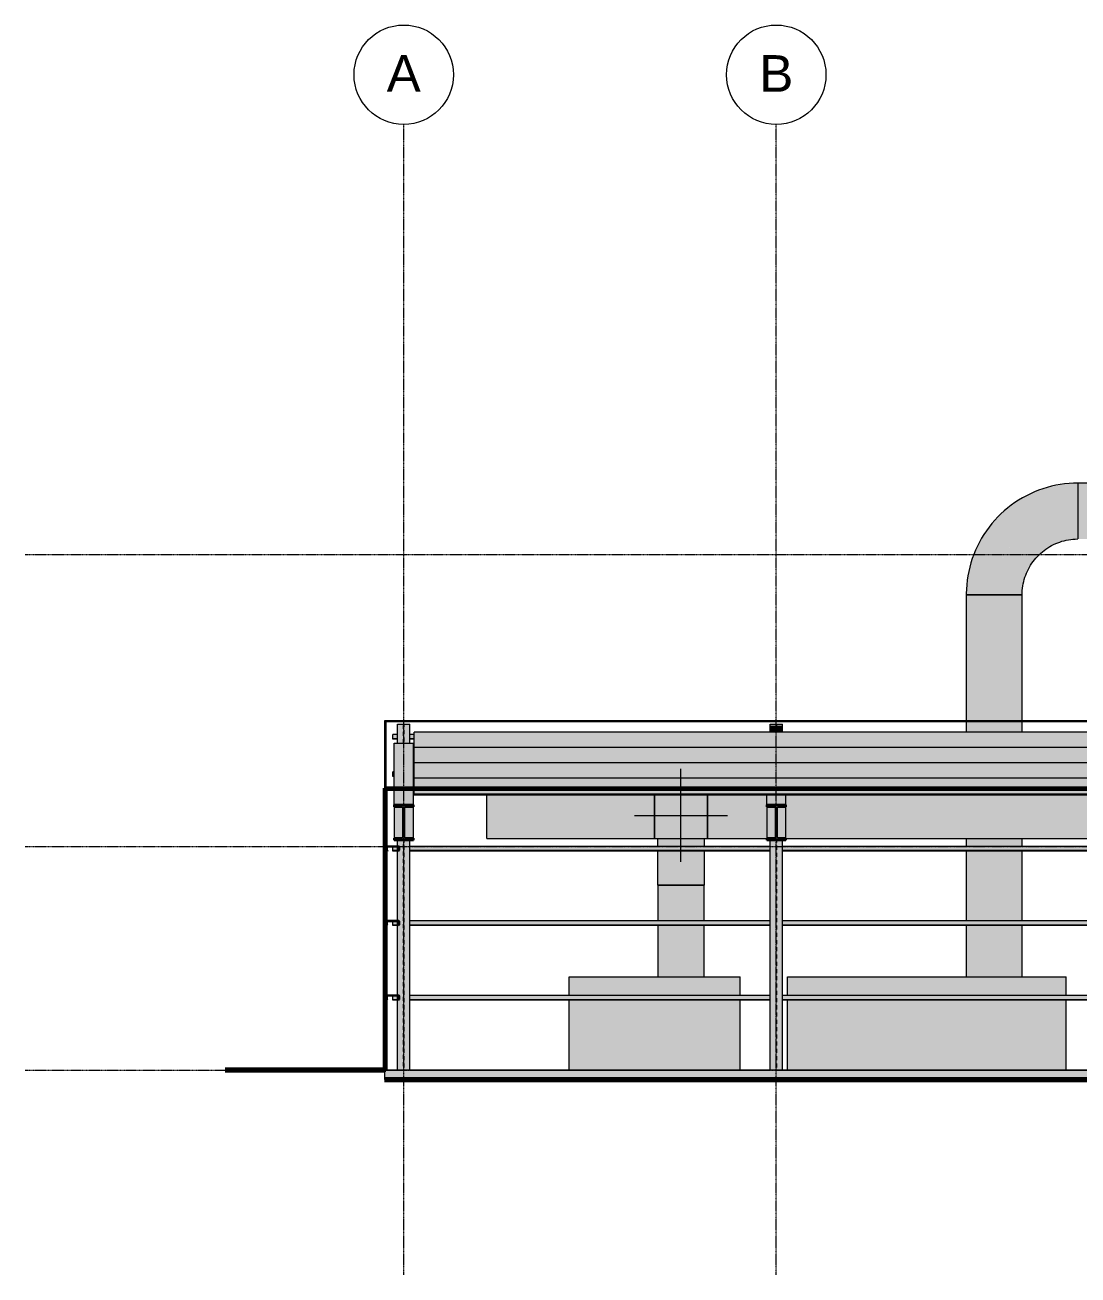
# Model space of a CAD drawing. Header units: inches. Extents: x -26493 to -15674, y -132 to 673.
# Drawn here: x -21548 to -20869, y -132 to 673 of the extents above; entities that cross this region are included whole.
import ezdxf

# ---------------------------------------------------------------- set-up
doc = ezdxf.new("R2010")
doc.units = ezdxf.units.IN
doc.header["$MEASUREMENT"] = 0
doc.linetypes.add('Grid Line 1_2_', pattern=[0.875, 0.5, -0.125, 0.125, -0.125])
doc.linetypes.add('Hidden 1_8_', pattern=[0.1875, 0.125, -0.0625])
for name, color, linetype, lineweight in [('A-FLOR-LEVL', 51, 'Continuous', 9), ('A-ROOF', 132, 'Continuous', 13), ('A-WALL', 113, 'Continuous', 13), ('C-BLDG-PADS', 91, 'Continuous', 9), ('C-TOPO', 7, 'Continuous', 9), ('M-EQPM', 50, 'Continuous', 9), ('M-HVAC-DUCT', 70, 'Continuous', 9), ('M-HVAC-DUCT-CNTR', 70, 'Continuous', 9), ('S-BEAM', 12, 'Continuous', 9), ('S-COLS', 52, 'Continuous', 9), ('S-GRID', 1, 'Continuous', 9), ('S-GRID-IDEN', 1, 'Continuous', 9)]:
    doc.layers.add(name, color=color, linetype=linetype, lineweight=lineweight)
doc.styles.add('Arial_1', font='arial.ttf', dxfattribs={"height": 23.60479})
pattern_1 = [(45, (22024.778, 102), (-12.67135, 12.67135), []), (45, (22024.778, 121.2), (-12.67135, 12.67135), [])]

# ---------------------------------------------------------------- blocks, each defined once
blk = doc.blocks.new('Round Tee - Standard-364261-Section 7')
at = {"layer": 'M-HVAC-DUCT'}
for points in [[(20845.58, 164), (20865.64, 164), (20865.64, 177.31), (20831.64, 177.31), (20831.64, 164), (20835.9, 164)], [(20848.64, 149), (20865.64, 149), (20865.64, 164), (20831.64, 164), (20831.64, 149), (20845.58, 149)]]:
    blk.add_hatch(color=256, dxfattribs=at).paths.add_polyline_path(points, flags=0)
for p, q in [((20831.64, 164), (20831.64, 177.35)), ((20865.64, 177.35), (20865.64, 164)), ((20831.64, 149), (20831.64, 164)), ((20865.64, 164), (20865.64, 149)), ((20831.64, 149), (20865.64, 149))]:
    blk.add_line(p, q, dxfattribs=at)
blk = doc.blocks.new('Round Elbow - 1_5 D-363045-Section 7')
at = {"layer": 'M-HVAC-DUCT'}
h = blk.add_hatch(color=256, dxfattribs=at)
h.paths.add_polyline_path([(20835.65, 119), (20848.64, 119), (20848.64, 141.02), (20833.64, 141.02), (20833.64, 119), (20835.44, 119)], flags=0)
h.paths.add_polyline_path([(20846.17, 144.05), (20848.64, 144.05), (20848.64, 149), (20833.64, 149), (20833.64, 144.05), (20845.58, 144.05)], flags=0)
h = blk.add_hatch(color=256, dxfattribs=at)
h.paths.add_polyline_path([(20848.64, 119), (20863.64, 119), (20863.62, 141.02), (20848.64, 141.02), (20848.64, 120.62)], flags=0)
h.paths.add_polyline_path([(20861.33, 144.05), (20863.64, 144.05), (20863.64, 149), (20848.64, 149), (20848.64, 144.05), (20861.14, 144.05)], flags=0)
for p, q in [((20833.64, 163.94), (20833.64, 164)), ((20833.64, 148.67), (20833.64, 149)), ((20848.64, 119), (20833.64, 119)), ((20863.64, 119), (20848.64, 119))]:
    blk.add_line(p, q, dxfattribs=at)
at = {"layer": 'M-HVAC-DUCT', "flags": 128}
for points in [[(20833.64, 144.05), (20833.64, 144.41), (20833.64, 145.87), (20833.64, 147.3), (20833.64, 148.67)], [(20863.64, 149), (20863.64, 147.67), (20863.64, 146.26), (20863.64, 144.81), (20863.64, 144.05)], [(20833.64, 119), (20833.64, 120.8), (20833.64, 122.6), (20833.64, 124.39), (20833.64, 126.17), (20833.64, 127.94), (20833.64, 129.7), (20833.64, 131.44), (20833.64, 133.16), (20833.64, 134.85), (20833.64, 136.52), (20833.64, 138.17), (20833.64, 139.78), (20833.64, 141.02)], [(20863.64, 141.02), (20863.64, 140.21), (20863.64, 138.61), (20863.64, 136.97), (20863.64, 135.31), (20863.64, 133.62), (20863.64, 131.9), (20863.64, 130.17), (20863.64, 128.42), (20863.64, 126.65), (20863.64, 124.87), (20863.64, 123.08), (20863.64, 121.28), (20863.64, 119.49), (20863.64, 119)]]:
    blk.add_lwpolyline(points, dxfattribs=at)
blk = doc.blocks.new('W-Wide Flange-Column - W10X33-556725-Section 7')
at = {"layer": 'S-COLS', "linetype": 'Hidden 1_8_'}
for p, q in [((20669.9, 221.81), (20669.9, 222.74)), ((20669.9, 210.49), (20669.9, 221.81)), ((20670.21, 222.74), (20670.21, 221.81)), ((20670.21, 221.81), (20670.21, 210.49)), ((20669.9, 0), (20669.9, 147.99)), ((20670.21, 147.99), (20670.21, 0))]:
    blk.add_line(p, q, dxfattribs=at)
blk = doc.blocks.new('W-Wide Flange-Column - W10X33-V49-Section 7')
at = {"layer": 'S-COLS', "linetype": 'Hidden 1_8_'}
for p, q in [((20909.9, 221.81), (20909.9, 222.74)), ((20909.9, 217.59), (20909.9, 221.81)), ((20910.21, 222.74), (20910.21, 221.81)), ((20910.21, 221.81), (20910.21, 217.59)), ((20909.9, 0), (20909.9, 147.99)), ((20910.21, 147.99), (20910.21, 0))]:
    blk.add_line(p, q, dxfattribs=at)
blk = doc.blocks.new('Girt_Z - 10_D-559342-Section 7')
at = {"layer": 'S-BEAM'}
for points in [[(22343.07, 217.2), (22343.07, 217.59), (20676.75, 217.59), (20676.75, 217.2), (22336.8, 217.2)], [(22343.35, 217.2), (22343.35, 217.59), (22343.07, 217.59), (22343.07, 217.2)], [(20676.75, 216.98), (22343.07, 216.98), (22343.07, 217.2), (20676.75, 217.2), (20676.75, 217.12)], [(20676.75, 207.72), (22343.07, 207.72), (22343.07, 216.98), (20676.75, 216.98), (20676.75, 212.56)], [(22343.35, 216.98), (22343.35, 217.2), (22343.07, 217.2), (22343.07, 216.98)], [(22343.35, 207.72), (22343.35, 216.98), (22343.07, 216.98), (22343.07, 207.72)]]:
    blk.add_hatch(color=256, dxfattribs=at).paths.add_polyline_path(points, flags=0)
for p, q in [((20676.75, 217.2), (20676.75, 217.59)), ((22343.07, 217.59), (20676.75, 217.59)), ((22343.35, 217.59), (22343.07, 217.59)), ((22343.35, 217.59), (22343.35, 217.2)), ((20676.75, 216.98), (20676.75, 217.2)), ((20676.75, 207.72), (20676.75, 216.98)), ((22343.35, 217.2), (22343.35, 216.98)), ((22343.35, 216.98), (22343.35, 207.72))]:
    blk.add_line(p, q, dxfattribs=at)
blk = doc.blocks.new('Girt_Z - 10_D-V50-Section 7')
at = {"layer": 'S-BEAM'}
for points in [[(22343.07, 187.61), (22343.07, 187.99), (20676.75, 187.99), (20676.75, 187.61), (22336.8, 187.61)], [(21392.68, 187.39), (22343.07, 187.39), (22343.07, 187.61), (20676.75, 187.61), (20676.75, 187.39), (21387.84, 187.39)], [(21392.33, 180.94), (22343.07, 180.94), (22343.07, 187.39), (20676.75, 187.39), (20676.75, 180.94), (21387.84, 180.94)], [(22343.35, 187.61), (22343.35, 187.99), (22343.07, 187.99), (22343.07, 187.61)], [(22343.35, 187.39), (22343.35, 187.61), (22343.07, 187.61), (22343.07, 187.39)], [(22343.07, 180.94), (22343.35, 180.94), (22343.35, 187.39), (22343.07, 187.39), (22343.07, 181.42)], [(20676.75, 177.9), (22343.35, 177.9), (22343.35, 180.94), (20676.75, 180.94), (20676.75, 179.13)], [(22343.35, 177.8), (22343.35, 177.88), (20676.75, 177.88), (20676.75, 177.8), (22336.8, 177.8)], [(22343.35, 177.31), (22343.35, 177.8), (20676.75, 177.8), (20676.75, 177.31), (22336.8, 177.31)]]:
    blk.add_hatch(color=256, dxfattribs=at).paths.add_polyline_path(points, flags=0)
for p, q in [((20676.75, 187.61), (20676.75, 187.99)), ((22343.07, 187.99), (20676.75, 187.99)), ((20676.75, 187.39), (20676.75, 187.61)), ((20676.75, 180.94), (20676.75, 187.39)), ((22343.35, 187.99), (22343.07, 187.99)), ((22343.35, 187.99), (22343.35, 187.61)), ((22343.35, 187.61), (22343.35, 187.39)), ((22343.35, 187.39), (22343.35, 180.94)), ((20676.75, 177.9), (20676.75, 180.94)), ((20676.75, 177.8), (20676.75, 177.88)), ((20676.75, 177.88), (22343.35, 177.88)), ((20676.75, 177.31), (20676.75, 177.8)), ((20676.75, 177.8), (22343.35, 177.8)), ((20676.75, 177.31), (22343.35, 177.31)), ((22343.35, 180.94), (22343.35, 177.9)), ((22343.35, 177.88), (22343.35, 177.8)), ((22343.35, 177.8), (22343.35, 177.31))]:
    blk.add_line(p, q, dxfattribs=at)
blk = doc.blocks.new('W-Wide Flange - W21X166-V54-Section 7')
at = {"layer": 'S-BEAM'}
for points in [[(20908.52, 170.8), (20916.25, 170.8), (20916.25, 177.31), (20903.85, 177.31), (20903.85, 170.8)], [(20908.52, 149.37), (20908.79, 149.4), (20908.79, 169.42), (20903.85, 169.42), (20903.85, 149.37)], [(20908.79, 149.37), (20909.17, 149.46), (20909.48, 149.71), (20909.66, 150.07), (20909.68, 150.27), (20909.65, 168.75), (20909.48, 169.09), (20909.17, 169.34), (20908.79, 169.42), (20908.79, 149.39)], [(20911.32, 149.37), (20911.32, 169.42), (20910.93, 169.34), (20910.62, 169.09), (20910.45, 168.72), (20910.43, 168.52), (20910.46, 150.05), (20910.62, 149.71), (20910.93, 149.46), (20911.12, 149.39)], [(20916.25, 149.37), (20916.25, 169.42), (20911.32, 169.4), (20911.32, 149.37), (20913.36, 149.37)]]:
    blk.add_hatch(color=256, dxfattribs=at).paths.add_polyline_path(points, flags=0)
h = blk.add_hatch(dxfattribs=at)
h.set_pattern_fill('FP_3', color=256, style=0, pattern_type=2)
h.set_pattern_definition(pattern_1)
h.paths.add_polyline_path([(20903.85, 147.99), (20916.25, 147.99), (20916.25, 149.37), (20911.12, 149.39), (20910.76, 149.57), (20910.52, 149.88), (20910.43, 150.27), (20910.45, 168.72), (20910.62, 169.09), (20910.93, 169.34), (20911.32, 169.42), (20916.25, 169.42), (20916.25, 170.8), (20903.85, 170.77), (20903.85, 169.42), (20908.99, 169.4), (20909.34, 169.23), (20909.59, 168.91), (20909.68, 168.52), (20909.66, 150.07), (20909.48, 149.71), (20909.17, 149.46), (20908.79, 149.37), (20903.85, 149.37)], flags=0)
for p, q in [((20903.85, 170.8), (20903.85, 177.31)), ((20916.25, 170.8), (20916.25, 177.31)), ((20903.85, 169.42), (20903.85, 149.37)), ((20916.25, 149.37), (20916.25, 169.42))]:
    blk.add_line(p, q, dxfattribs=at)
at = {"layer": 'S-BEAM', "lineweight": 30}
for p, q in [((20916.25, 170.8), (20903.85, 170.8)), ((20903.85, 170.8), (20903.85, 169.42)), ((20903.85, 169.42), (20908.79, 169.42)), ((20911.32, 169.42), (20916.25, 169.42)), ((20916.25, 169.42), (20916.25, 170.8)), ((20909.68, 168.52), (20909.68, 150.27)), ((20910.43, 150.27), (20910.43, 168.52)), ((20908.79, 149.37), (20903.85, 149.37)), ((20903.85, 149.37), (20903.85, 147.99)), ((20903.85, 147.99), (20916.25, 147.99)), ((20916.25, 149.37), (20911.32, 149.37)), ((20916.25, 147.99), (20916.25, 149.37))]:
    blk.add_line(p, q, dxfattribs=at)
at = {"layer": 'S-BEAM', "lineweight": 30, "flags": 128}
for points in [[(20908.79, 169.42), (20908.99, 169.4), (20909.17, 169.34), (20909.34, 169.23), (20909.48, 169.09), (20909.59, 168.91), (20909.66, 168.72), (20909.68, 168.52)], [(20910.43, 168.52), (20910.45, 168.72), (20910.52, 168.91), (20910.62, 169.09), (20910.76, 169.23), (20910.93, 169.34), (20911.12, 169.4), (20911.32, 169.42)], [(20909.68, 150.27), (20909.66, 150.07), (20909.59, 149.88), (20909.48, 149.71), (20909.34, 149.57), (20909.17, 149.46), (20908.99, 149.39), (20908.79, 149.37)], [(20911.32, 149.37), (20911.12, 149.39), (20910.93, 149.46), (20910.76, 149.57), (20910.62, 149.71), (20910.52, 149.88), (20910.45, 150.07), (20910.43, 150.27)]]:
    blk.add_lwpolyline(points, dxfattribs=at)
blk = doc.blocks.new('W-Wide Flange - W21X166-V55-Section 7')
at = {"layer": 'S-BEAM'}
for points in [[(20663.85, 180.94), (20676.25, 180.94), (20676.25, 210.49), (20663.85, 210.49), (20663.85, 181.42)], [(20663.85, 170.8), (20676.25, 170.8), (20676.25, 180.94), (20663.85, 180.94), (20663.85, 179.13)], [(20666.44, 149.37), (20668.79, 149.4), (20668.79, 169.42), (20663.85, 169.42), (20663.85, 149.37)], [(20668.79, 149.37), (20669.17, 149.46), (20669.48, 149.71), (20669.66, 150.07), (20669.68, 150.27), (20669.65, 168.75), (20669.48, 169.09), (20669.17, 169.34), (20668.79, 169.42), (20668.79, 149.39)], [(20671.32, 149.37), (20671.28, 169.42), (20670.93, 169.34), (20670.62, 169.09), (20670.45, 168.72), (20670.43, 168.52), (20670.46, 150.05), (20670.62, 149.71), (20670.93, 149.46), (20671.28, 149.38)], [(20671.32, 149.37), (20676.25, 149.39), (20676.25, 169.42), (20671.32, 169.4), (20671.32, 149.39)]]:
    blk.add_hatch(color=256, dxfattribs=at).paths.add_polyline_path(points, flags=0)
h = blk.add_hatch(dxfattribs=at)
h.set_pattern_fill('FP_3', color=256, style=0, pattern_type=2)
h.set_pattern_definition(pattern_1)
h.paths.add_polyline_path([(20676.25, 147.99), (20676.25, 149.37), (20671.12, 149.39), (20670.76, 149.57), (20670.52, 149.88), (20670.43, 150.27), (20670.45, 168.72), (20670.62, 169.09), (20670.93, 169.34), (20671.32, 169.42), (20676.25, 169.42), (20676.25, 170.8), (20663.85, 170.77), (20663.85, 169.42), (20668.99, 169.4), (20669.34, 169.23), (20669.59, 168.91), (20669.68, 168.52), (20669.66, 150.07), (20669.48, 149.71), (20669.17, 149.46), (20668.79, 149.37), (20663.85, 149.37), (20663.85, 147.99), (20671.28, 147.99)], flags=0)
for p, q in [((20663.85, 210.49), (20676.25, 210.49)), ((20663.85, 180.94), (20663.85, 210.49)), ((20676.25, 180.94), (20676.25, 210.49)), ((20663.85, 170.8), (20663.85, 180.94)), ((20676.25, 170.8), (20676.25, 180.94)), ((20663.85, 169.42), (20663.85, 149.37)), ((20676.25, 149.37), (20676.25, 169.42))]:
    blk.add_line(p, q, dxfattribs=at)
at = {"layer": 'S-BEAM', "lineweight": 30}
for p, q in [((20676.25, 170.8), (20663.85, 170.8)), ((20663.85, 170.8), (20663.85, 169.42)), ((20663.85, 169.42), (20668.79, 169.42)), ((20671.32, 169.42), (20676.25, 169.42)), ((20676.25, 169.42), (20676.25, 170.8)), ((20669.68, 168.52), (20669.68, 150.27)), ((20670.43, 150.27), (20670.43, 168.52)), ((20668.79, 149.37), (20663.85, 149.37)), ((20663.85, 149.37), (20663.85, 147.99)), ((20663.85, 147.99), (20676.25, 147.99)), ((20676.25, 149.37), (20671.32, 149.37)), ((20676.25, 147.99), (20676.25, 149.37))]:
    blk.add_line(p, q, dxfattribs=at)
at = {"layer": 'S-BEAM', "lineweight": 30, "flags": 128}
for points in [[(20668.79, 169.42), (20668.99, 169.4), (20669.17, 169.34), (20669.34, 169.23), (20669.48, 169.09), (20669.59, 168.91), (20669.66, 168.72), (20669.68, 168.52)], [(20670.43, 168.52), (20670.45, 168.72), (20670.52, 168.91), (20670.62, 169.09), (20670.76, 169.23), (20670.93, 169.34), (20671.12, 169.4), (20671.32, 169.42)], [(20669.68, 150.27), (20669.66, 150.07), (20669.59, 149.88), (20669.48, 149.71), (20669.34, 149.57), (20669.17, 149.46), (20668.99, 149.39), (20668.79, 149.37)], [(20671.32, 149.37), (20671.12, 149.39), (20670.93, 149.46), (20670.76, 149.57), (20670.62, 149.71), (20670.52, 149.88), (20670.45, 150.07), (20670.43, 150.27)]]:
    blk.add_lwpolyline(points, dxfattribs=at)
blk = doc.blocks.new('Mechanical Equipment 3 - Mechanical Equipment 1-405539-Section 7')
at = {"layer": 'M-EQPM'}
h = blk.add_hatch(color=256, dxfattribs=at)
h.paths.add_polyline_path([(20776.7, 0), (20886.76, 0), (20886.76, 45.02), (20776.7, 45.02)], flags=0)
h.paths.add_polyline_path([(20776.7, 48.05), (20886.76, 48.05), (20886.76, 60), (20776.7, 60)], flags=0)
for p, q in [((20776.7, 60), (20886.76, 60)), ((20776.7, 48.05), (20776.7, 60)), ((20886.76, 48.05), (20886.76, 60)), ((20776.7, 0), (20776.7, 45.02)), ((20886.76, 0), (20886.76, 45.02)), ((20886.76, 0), (20776.7, 0))]:
    blk.add_line(p, q, dxfattribs=at)
blk = doc.blocks.new('Mechanical Equipment 4 - Mechanical Equipment 1-405625-Section 7')
at = {"layer": 'M-EQPM'}
h = blk.add_hatch(color=256, dxfattribs=at)
h.paths.add_polyline_path([(20917.27, 0), (21096.76, 0), (21096.76, 45.02), (20917.27, 45.02)], flags=0)
h.paths.add_polyline_path([(21096.76, 48.05), (21096.76, 60), (20917.27, 60), (20917.27, 48.05), (21058.61, 48.05)], flags=0)
for p, q in [((20917.27, 60), (21096.76, 60)), ((20917.27, 48.05), (20917.27, 60)), ((21096.76, 48.05), (21096.76, 60)), ((20917.27, 0), (20917.27, 45.02)), ((21096.76, 0), (21096.76, 45.02)), ((21096.76, 0), (20917.27, 0))]:
    blk.add_line(p, q, dxfattribs=at)
blk = doc.blocks.new('Girt_C - 8_D-560231-Section 7')
at = {"layer": 'S-BEAM', "lineweight": 30}
for p, q in [((20659.05, 47.87), (20659.05, 45.5)), ((20659.05, 45.5), (20659.63, 45.02)), ((20659.16, 45.55), (20659.16, 47.87)), ((20659.7, 45.1), (20659.16, 45.55)), ((20666.87, 48.05), (20659.24, 48.05)), ((20659.24, 47.95), (20666.87, 47.95)), ((20659.63, 45.02), (20659.7, 45.1)), ((20666.94, 45.55), (20666.41, 45.1)), ((20666.41, 45.1), (20666.48, 45.02)), ((20666.48, 45.02), (20667.05, 45.5)), ((20666.94, 47.87), (20666.94, 45.55)), ((20667.05, 45.5), (20667.05, 47.87))]:
    blk.add_line(p, q, dxfattribs=at)
for centre, radius, start, end in [((20659.24, 47.87), 0.188, 90, 180), ((20659.24, 47.87), 0.0782, 90, 176.95764), ((20666.87, 47.87), 0.188, 0, 90), ((20666.87, 47.87), 0.0782, 2.12272, 90)]:
    blk.add_arc(centre, radius, start, end, dxfattribs=at)
blk = doc.blocks.new('Girt_C - 8_D-V59-Section 7')
at = {"layer": 'S-BEAM', "lineweight": 30}
for p, q in [((20659.05, 95.87), (20659.05, 93.5)), ((20659.05, 93.5), (20659.63, 93.02)), ((20659.16, 93.55), (20659.16, 95.87)), ((20659.7, 93.1), (20659.16, 93.55)), ((20666.87, 96.05), (20659.24, 96.05)), ((20659.24, 95.95), (20666.87, 95.95)), ((20659.63, 93.02), (20659.7, 93.1)), ((20666.94, 93.55), (20666.41, 93.1)), ((20666.41, 93.1), (20666.48, 93.02)), ((20666.48, 93.02), (20667.05, 93.5)), ((20666.94, 95.87), (20666.94, 93.55)), ((20667.05, 93.5), (20667.05, 95.87))]:
    blk.add_line(p, q, dxfattribs=at)
for centre, radius, start, end in [((20659.24, 95.87), 0.188, 90, 180), ((20659.24, 95.87), 0.0782, 90, 176.95764), ((20666.87, 95.87), 0.188, 0, 90), ((20666.87, 95.87), 0.0782, 2.12272, 90)]:
    blk.add_arc(centre, radius, start, end, dxfattribs=at)
blk = doc.blocks.new('Girt_C - 8_D-560230-Section 7')
at = {"layer": 'S-BEAM'}
h = blk.add_hatch(color=256, dxfattribs=at)
h.paths.add_polyline_path([(20914.03, 47.87), (21132.05, 47.87), (21132.05, 48.05), (20914.03, 48), (20914.03, 47.93)], flags=0)
h.paths.add_polyline_path([(20663.05, 47.87), (20666.07, 47.87), (20666.07, 47.95), (20663.05, 47.95)], flags=0)
h.paths.add_polyline_path([(20674.03, 47.87), (20906.07, 47.87), (20906.07, 48.05), (20674.03, 48)], flags=0)
h = blk.add_hatch(color=256, dxfattribs=at)
h.paths.add_polyline_path([(20864.95, 45.5), (20906.07, 45.5), (20906.07, 47.87), (20674.03, 47.87), (20674.03, 45.5), (20826.22, 45.5)], flags=0)
h.paths.add_polyline_path([(20666.07, 45.5), (20666.07, 47.87), (20663.05, 47.87), (20663.05, 45.5)], flags=0)
h.paths.add_polyline_path([(21132.05, 45.5), (21132.05, 47.87), (20914.03, 47.87), (20914.03, 45.5), (21097.35, 45.5)], flags=0)
h = blk.add_hatch(color=256, dxfattribs=at)
h.paths.add_polyline_path([(20826.22, 45.02), (20906.07, 45.02), (20906.07, 45.5), (20674.03, 45.5), (20674.03, 45.02), (20787.48, 45.02)], flags=0)
h.paths.add_polyline_path([(20666.07, 45.02), (20666.07, 45.5), (20663.05, 45.5), (20663.05, 45.02)], flags=0)
h.paths.add_polyline_path([(21132.05, 45.02), (21132.05, 45.5), (20914.03, 45.5), (20914.03, 45.02), (21097.35, 45.02)], flags=0)
for p, q in [((20663.05, 47.87), (20663.05, 47.95)), ((20663.05, 45.5), (20663.05, 47.87)), ((20663.05, 45.02), (20663.05, 45.5)), ((20663.05, 45.5), (20666.07, 45.5)), ((20666.07, 45.02), (20663.05, 45.02)), ((20906.07, 48.05), (20674.03, 48.05)), ((20674.03, 45.5), (20906.07, 45.5)), ((20906.07, 45.02), (20674.03, 45.02)), ((21132.05, 48.05), (20914.03, 48.05)), ((20914.03, 45.5), (21132.05, 45.5)), ((21132.05, 45.02), (20914.03, 45.02))]:
    blk.add_line(p, q, dxfattribs=at)
blk = doc.blocks.new('Round Elbow - 1_5 D-V60-Section 7')
at = {"layer": 'M-HVAC-DUCT'}
for points in [[(21037.65, 306), (21050.38, 306), (21050.63, 311.14), (21051.3, 315.92), (21052.44, 320.78), (21054.03, 325.51), (21056.04, 330.07), (21058.61, 334.64), (21061.29, 338.54), (21064.47, 342.38), (21068.46, 346.29), (21071.84, 349.09), (21075.95, 351.91), (21080.85, 354.58), (21084.87, 356.35), (21089.9, 358.01), (21094.46, 359.08), (21099.4, 359.77), (21104.38, 360), (21104.38, 378), (21098.13, 377.72), (21092.53, 377.02), (21086.71, 375.8), (21080.73, 373.99), (21075.46, 371.94), (21069.6, 369.01), (21064.49, 365.91), (21060.16, 362.82), (21055.32, 358.68), (21051.05, 354.35), (21047.56, 350.22), (21043.9, 345.04), (21040.81, 339.75), (21038.44, 334.92), (21036.28, 329.38), (21034.58, 323.67), (21033.36, 317.85), (21032.63, 311.95), (21032.38, 306), (21035.82, 306)], [(21068.35, 306), (21068.38, 306), (21068.61, 310.03), (21069.34, 314.21), (21070.51, 318.15), (21071.95, 321.62), (21073.9, 325.15), (21076.23, 328.45), (21079.26, 331.75), (21082.36, 334.44), (21085.23, 336.48), (21088.95, 338.51), (21092.5, 339.98), (21096.37, 341.1), (21100.35, 341.77), (21104.38, 342.01), (21104.38, 360), (21099.4, 359.77), (21094.46, 359.08), (21089.57, 357.93), (21084.87, 356.35), (21080.27, 354.31), (21075.95, 351.91), (21071.84, 349.09), (21068, 345.91), (21064.25, 342.11), (21061.29, 338.54), (21058.44, 334.37), (21055.82, 329.58), (21054.03, 325.51), (21052.44, 320.78), (21051.3, 315.92), (21050.61, 310.98), (21050.38, 306), (21068.2, 306)]]:
    blk.add_hatch(color=256, dxfattribs=at).paths.add_polyline_path(points, flags=0)
for p, q in [((21104.38, 378), (21104.38, 360)), ((21104.38, 360), (21104.38, 342)), ((21050.38, 306), (21032.38, 306)), ((21068.38, 306), (21050.38, 306))]:
    blk.add_line(p, q, dxfattribs=at)
at = {"layer": 'M-HVAC-DUCT', "flags": 128}
for points in [[(21104.38, 378), (21101.5, 377.94), (21098.63, 377.77), (21095.76, 377.48), (21092.91, 377.08), (21090.08, 376.56), (21087.27, 375.94), (21084.48, 375.2), (21081.73, 374.34), (21079.02, 373.38), (21076.34, 372.32), (21073.71, 371.14), (21071.13, 369.86), (21068.61, 368.48), (21066.13, 367), (21063.73, 365.42), (21061.38, 363.75), (21059.11, 361.99), (21056.9, 360.13), (21054.78, 358.19), (21052.73, 356.16), (21050.77, 354.06), (21048.89, 351.87), (21047.1, 349.62), (21045.4, 347.29), (21043.79, 344.9), (21042.29, 342.45), (21040.88, 339.94), (21039.57, 337.37), (21038.37, 334.75), (21037.27, 332.09), (21036.28, 329.39), (21035.4, 326.64), (21034.63, 323.87), (21033.97, 321.07), (21033.43, 318.24), (21033, 315.39), (21032.68, 312.53), (21032.47, 309.66), (21032.38, 306.78), (21032.38, 306)], [(21068.38, 306), (21068.41, 307.44), (21068.5, 308.88), (21068.64, 310.31), (21068.84, 311.74), (21069.1, 313.15), (21069.41, 314.56), (21069.78, 315.95), (21070.21, 317.32), (21070.69, 318.68), (21071.22, 320.02), (21071.81, 321.33), (21072.45, 322.62), (21073.14, 323.89), (21073.88, 325.12), (21074.67, 326.33), (21075.5, 327.5), (21076.39, 328.64), (21077.32, 329.74), (21078.29, 330.8), (21079.3, 331.82), (21080.35, 332.81), (21081.44, 333.75), (21082.57, 334.64), (21083.73, 335.49), (21084.93, 336.29), (21086.16, 337.05), (21087.41, 337.75), (21088.7, 338.4), (21090, 339), (21091.34, 339.55), (21092.69, 340.05), (21094.06, 340.49), (21095.45, 340.87), (21096.85, 341.2), (21098.26, 341.48), (21099.69, 341.69), (21101.12, 341.85), (21102.55, 341.95), (21103.99, 342), (21104.38, 342)]]:
    blk.add_lwpolyline(points, dxfattribs=at)
blk = doc.blocks.new('Girt_C - 8_D-V62-Section 7')
at = {"layer": 'S-BEAM'}
h = blk.add_hatch(color=256, dxfattribs=at)
h.paths.add_polyline_path([(20676.75, 191.87), (20676.75, 192.05), (20676.25, 192), (20676.25, 191.87)], flags=0)
h.paths.add_polyline_path([(20663.85, 191.87), (20663.85, 192.05), (20663.05, 192), (20663.05, 191.87)], flags=0)
h = blk.add_hatch(color=256, dxfattribs=at)
h.paths.add_polyline_path([(20676.75, 189.5), (20676.75, 191.87), (20676.25, 191.87), (20676.25, 189.5)], flags=0)
h.paths.add_polyline_path([(20663.05, 189.5), (20663.85, 189.5), (20663.85, 191.87), (20663.05, 191.87), (20663.05, 189.64)], flags=0)
h = blk.add_hatch(color=256, dxfattribs=at)
h.paths.add_polyline_path([(20663.85, 189.02), (20663.85, 189.5), (20663.05, 189.5), (20663.05, 189.02)], flags=0)
h.paths.add_polyline_path([(20676.75, 189.02), (20676.75, 189.5), (20676.25, 189.5), (20676.25, 189.02)], flags=0)
for p, q in [((20663.85, 192.05), (20663.05, 192.05)), ((20663.05, 191.87), (20663.05, 192.05)), ((20663.05, 189.5), (20663.05, 191.87)), ((20663.05, 189.02), (20663.05, 189.5)), ((20663.05, 189.5), (20663.85, 189.5)), ((20663.85, 189.02), (20663.05, 189.02)), ((20676.75, 192.05), (20676.25, 192.05)), ((20676.25, 189.5), (20676.75, 189.5)), ((20676.75, 189.02), (20676.25, 189.02))]:
    blk.add_line(p, q, dxfattribs=at)
blk = doc.blocks.new('Girt_C - 8_D-V63-Section 7')
at = {"layer": 'S-BEAM'}
h = blk.add_hatch(color=256, dxfattribs=at)
h.paths.add_polyline_path([(20674.03, 215.87), (20676.75, 215.87), (20676.75, 216.05), (20674.03, 216)], flags=0)
h.paths.add_polyline_path([(20666.07, 215.87), (20666.07, 216.05), (20663.05, 216), (20663.05, 215.87)], flags=0)
h = blk.add_hatch(color=256, dxfattribs=at)
h.paths.add_polyline_path([(20666.07, 213.5), (20666.07, 215.87), (20663.05, 215.87), (20663.05, 213.5)], flags=0)
h.paths.add_polyline_path([(20676.75, 213.5), (20676.75, 215.87), (20674.03, 215.87), (20674.03, 213.5)], flags=0)
h = blk.add_hatch(color=256, dxfattribs=at)
h.paths.add_polyline_path([(20666.07, 213.02), (20666.07, 213.5), (20663.05, 213.5), (20663.05, 213.02)], flags=0)
h.paths.add_polyline_path([(20676.75, 213.02), (20676.75, 213.5), (20674.03, 213.5), (20674.03, 213.02)], flags=0)
for p, q in [((20666.07, 216.05), (20663.05, 216.05)), ((20663.05, 215.87), (20663.05, 216.05)), ((20663.05, 213.5), (20663.05, 215.87)), ((20663.05, 213.02), (20663.05, 213.5)), ((20663.05, 213.5), (20666.07, 213.5)), ((20666.07, 213.02), (20663.05, 213.02)), ((20676.75, 216.05), (20674.03, 216.05)), ((20674.03, 213.5), (20676.75, 213.5)), ((20676.75, 213.02), (20674.03, 213.02))]:
    blk.add_line(p, q, dxfattribs=at)
blk = doc.blocks.new('Girt_C - 8_D-V64-Section 7')
at = {"layer": 'S-BEAM', "lineweight": 30}
for p, q in [((20659.05, 143.87), (20659.05, 141.5)), ((20659.05, 141.5), (20659.63, 141.02)), ((20659.16, 141.55), (20659.16, 143.87)), ((20659.7, 141.1), (20659.16, 141.55)), ((20666.87, 144.05), (20659.24, 144.05)), ((20659.24, 143.95), (20666.87, 143.95)), ((20659.63, 141.02), (20659.7, 141.1)), ((20666.94, 141.55), (20666.41, 141.1)), ((20666.41, 141.1), (20666.48, 141.02)), ((20666.48, 141.02), (20667.05, 141.5)), ((20666.94, 143.87), (20666.94, 141.55)), ((20667.05, 141.5), (20667.05, 143.87))]:
    blk.add_line(p, q, dxfattribs=at)
for centre, radius, start, end in [((20659.24, 143.87), 0.188, 90, 180), ((20659.24, 143.87), 0.0782, 90, 176.95764), ((20666.87, 143.87), 0.188, 0, 90), ((20666.87, 143.87), 0.0782, 2.12272, 90)]:
    blk.add_arc(centre, radius, start, end, dxfattribs=at)
blk = doc.blocks.new('Grid - Grid Head - Circle-14747-Section 7')
at = {"layer": 'S-GRID-IDEN'}
blk.add_circle((21150.05, 641), 32, dxfattribs=at)

msp = doc.modelspace()

# ---------------------------------------------------------------- hatches: boundary and pattern name
at = {"layer": 'A-ROOF', "transparency": 33554611}
msp.add_hatch(color=256, dxfattribs=at).paths.add_polyline_path([(-19630.64, 180.94), (-19630.64, 181.42), (-21315.94, 181.42), (-21315.94, 180.94), (-19636.91, 180.94)], flags=0)
at = {"layer": 'A-WALL', "transparency": 33554611}
for points in [[(-21315.94, 180.94), (-21315.15, 180.94), (-21315.15, 224.5), (-21315.94, 224.5), (-21315.94, 181.42)], [(-21315.15, 224.37), (-20842.44, 224.37), (-20842.44, 224.5), (-21315.15, 224.5)], [(-21315.15, 0), (-21315.15, 180.94), (-21315.94, 180.94), (-21315.94, 0)]]:
    msp.add_hatch(color=256, dxfattribs=at).paths.add_polyline_path(points, flags=0)
at = {"layer": 'C-BLDG-PADS'}
h = msp.add_hatch(dxfattribs=at)
h.set_pattern_fill('FP_4', color=256, style=0, pattern_type=2)
h.set_pattern_definition([(50, (22024.778, 102), (36.723345, -3.213014), [3.84, -42.24]), (355, (22024.778, 102), (-7.104428, 38.512744), [3.072, -33.792]), (100.451, (22027.838, 101.732), (29.62024, 35.299556), [3.263, -35.898]), (46.184, (22024.78, 112.24), (54.6425, -8.47523), [5.76, -63.36]), (96.636, (22029.33, 111.534), (47.85396, 49.87521), [4.895, -53.848]), (351.184, (22024.78, 112.24), (47.85529, 49.87485), [4.608, -50.688]), (21, (22029.898, 109.68), (30.561262, -20.613996), [3.84, -42.24]), (326, (22029.898, 109.68), (12.457676, 37.1283), [3.072, -33.792]), (71.451, (22032.445, 107.962), (43.02001, 16.51351), [3.263, -35.898]), (37.5, (22024.778, 102), (0.6227993, 17.0442797), [1.69, -31.693, 1.69, -32.614, -33.92]), (37.5, (22024.778, 102), (0.6227993, 17.0442797), [-67.686, 1.69, -32.23]), (7.5, (22024.778, 102), (13.4694035, 20.193871), [1.69, -17.869, 1.69, -30.925, -12.928]), (7.5, (22024.778, 102), (13.4694035, 20.193871), [-52.173, 1.69, -11.238]), (327.5, (22013.36, 102), (27.3316772, -1.155216), [1.69, -11.11, 1.69, -38.246, -52.992]), (327.5, (22013.36, 102), (27.3316772, -1.155216), [-52.736, 1.69, -51.302]), (317.5, (22008.24, 102), (29.85903, 5.12498), [1.69, -14.95, 1.69, -24.832, -37.632]), (317.5, (22008.24, 102), (29.85903, 5.12498), [-43.162, 1.69, -35.942])])
h.paths.add_polyline_path([(-19249.58, -6), (-19203.37, -6), (-19203.37, 0), (-21315.94, 0), (-21315.94, -6), (-19404.51, -6)], flags=0)
at = {"layer": 'M-HVAC-DUCT'}
for points in [[(-20856.99, 360), (-20842.44, 360), (-20842.44, 378), (-20869.33, 378), (-20869.33, 360)], [(-20856.99, 342), (-20842.44, 342), (-20842.44, 360), (-20869.33, 360), (-20869.33, 342)], [(-20931.5, 224.98), (-20923.33, 224.98), (-20923.33, 306), (-20941.33, 306), (-20941.33, 224.98), (-20933.13, 224.98)], [(-20922.42, 224.98), (-20905.33, 224.98), (-20905.35, 306), (-20923.33, 306), (-20923.33, 224.98)], [(-20941.33, 224.5), (-20923.33, 224.5), (-20923.33, 224.98), (-20941.33, 224.98)], [(-20941.33, 224.37), (-20923.33, 224.37), (-20923.33, 224.5), (-20941.33, 224.5)], [(-20934.46, 217.59), (-20923.33, 217.59), (-20923.33, 224.37), (-20941.33, 224.37), (-20941.33, 217.59), (-20935.3, 217.59)], [(-20912.05, 224.5), (-20905.33, 224.5), (-20905.33, 224.98), (-20923.33, 224.98), (-20923.33, 224.5), (-20912.74, 224.5)], [(-20912.05, 224.37), (-20905.33, 224.37), (-20905.33, 224.5), (-20923.33, 224.5), (-20923.33, 224.37), (-20912.74, 224.37)], [(-20905.55, 217.59), (-20905.33, 217.59), (-20905.33, 224.37), (-20923.33, 224.37), (-20923.33, 217.59), (-20905.98, 217.59)], [(-21186.22, 164), (-21142.06, 164), (-21142.06, 177.31), (-21250.06, 177.31), (-21250.06, 164), (-21224.96, 164)], [(-21142.65, 149), (-21142.06, 149), (-21142.06, 164), (-21250.06, 164), (-21250.06, 149), (-21147.49, 149)]]:
    msp.add_hatch(color=256, dxfattribs=at).paths.add_polyline_path(points, flags=0)
h = msp.add_hatch(color=256, dxfattribs=at)
h.paths.add_polyline_path([(-20527.76, 164), (-20349.85, 164), (-20349.85, 177.31), (-20577.45, 177.31), (-20577.45, 164), (-20566.5, 164)], flags=0)
h.paths.add_polyline_path([(-21089.39, 164), (-21069.85, 164), (-21069.85, 177.31), (-21108.06, 177.31), (-21108.06, 164)], flags=0)
h.paths.add_polyline_path([(-21057.45, 164), (-20829.85, 164), (-20829.85, 177.31), (-21057.45, 177.31), (-21057.45, 166.51)], flags=0)
h.paths.add_polyline_path([(-19728.06, 164), (-19728.06, 177.31), (-19857.45, 177.31), (-19857.45, 164), (-19753.11, 164)], flags=0)
h.paths.add_polyline_path([(-20817.45, 164), (-20589.85, 164), (-20589.85, 177.31), (-20817.45, 177.31), (-20817.45, 166.06)], flags=0)
h.paths.add_polyline_path([(-20337.45, 164), (-20109.85, 164), (-20109.85, 177.31), (-20337.45, 177.31), (-20337.45, 165.15)], flags=0)
h.paths.add_polyline_path([(-19869.85, 164), (-19869.85, 177.31), (-20097.45, 177.31), (-20097.45, 164), (-19888.67, 164)], flags=0)
h = msp.add_hatch(color=256, dxfattribs=at)
h.paths.add_polyline_path([(-20489.03, 149), (-20349.85, 149), (-20349.85, 164), (-20577.45, 164), (-20577.45, 149), (-20527.76, 149)], flags=0)
h.paths.add_polyline_path([(-21108.06, 149), (-21069.85, 149.01), (-21069.85, 164), (-21108.06, 164), (-21108.06, 149.23)], flags=0)
h.paths.add_polyline_path([(-20589.85, 149), (-20589.85, 164), (-20817.45, 164), (-20817.45, 149), (-20605.23, 149)], flags=0)
h.paths.add_polyline_path([(-21057.45, 149), (-20829.85, 149.05), (-20829.85, 164), (-21057.45, 164), (-21057.45, 149.01)], flags=0)
h.paths.add_polyline_path([(-20295.37, 149), (-20109.85, 149), (-20109.85, 164), (-20337.45, 164), (-20337.45, 149), (-20334.1, 149)], flags=0)
h.paths.add_polyline_path([(-20062.97, 149), (-19869.85, 149), (-19869.85, 164), (-20097.45, 164), (-20097.45, 149), (-20082.34, 149)], flags=0)
h.paths.add_polyline_path([(-19857.45, 149), (-19728.06, 149), (-19728.06, 164), (-19857.45, 164), (-19857.45, 149.21)], flags=0)
h = msp.add_hatch(color=256, dxfattribs=at)
h.paths.add_polyline_path([(-20923.4, 60), (-20923.33, 60), (-20923.33, 93.02), (-20941.33, 93.02), (-20941.33, 60), (-20926.14, 60)], flags=0)
h.paths.add_polyline_path([(-20936.05, 96.05), (-20923.33, 96.05), (-20923.33, 141.02), (-20941.33, 141.02), (-20941.33, 96.05), (-20936.37, 96.05)], flags=0)
h.paths.add_polyline_path([(-20936.05, 144.05), (-20923.33, 144.05), (-20923.33, 149), (-20941.33, 149), (-20941.33, 144.05), (-20936.71, 144.05)], flags=0)
h = msp.add_hatch(color=256, dxfattribs=at)
h.paths.add_polyline_path([(-20923.33, 60), (-20905.33, 60), (-20905.36, 93.02), (-20923.33, 93.02), (-20923.33, 78.83)], flags=0)
h.paths.add_polyline_path([(-20906.39, 96.05), (-20905.33, 96.05), (-20905.33, 141.02), (-20923.33, 141.02), (-20923.33, 96.05), (-20907.29, 96.05)], flags=0)
h.paths.add_polyline_path([(-20920.51, 144.05), (-20905.33, 144.05), (-20905.33, 149), (-20923.33, 149), (-20923.33, 144.05), (-20921.52, 144.05)], flags=0)
h = msp.add_hatch(color=256, dxfattribs=at)
h.paths.add_polyline_path([(-21125.23, 60), (-21125.06, 60), (-21125.06, 93.02), (-21140.06, 93.02), (-21140.06, 60), (-21127.67, 60)], flags=0)
h.paths.add_polyline_path([(-21139.16, 96.05), (-21125.06, 96.05), (-21125.06, 119), (-21140.06, 119), (-21140.06, 96.05), (-21139.59, 96.05)], flags=0)
h = msp.add_hatch(color=256, dxfattribs=at)
h.paths.add_polyline_path([(-21122.62, 60), (-21110.06, 60), (-21110.06, 93.02), (-21125.06, 93.02), (-21125.06, 60)], flags=0)
h.paths.add_polyline_path([(-21113.57, 96.05), (-21110.06, 96.05), (-21110.06, 119), (-21125.06, 119), (-21125.06, 96.05), (-21114.75, 96.05)], flags=0)
at = {"layer": 'S-COLS'}
h = msp.add_hatch(color=256, dxfattribs=at)
h.paths.add_polyline_path([(-21306.84, 144.05), (-21306.71, 144), (-21306.79, 143.95)], flags=0)
h.paths.add_polyline_path([(-21306.84, 96.05), (-21306.71, 96), (-21306.79, 95.95)], flags=0)
h.paths.add_polyline_path([(-21306.84, 48.05), (-21306.71, 48), (-21306.79, 47.95)], flags=0)
h.paths.add_polyline_path([(-21299.67, 0), (-21299.67, 147.99), (-21307.63, 147.99), (-21307.63, 144.05), (-21306.84, 144.05), (-21306.84, 143.95), (-21307.63, 143.95), (-21307.63, 96.05), (-21306.84, 96.05), (-21306.84, 95.95), (-21307.63, 95.95), (-21307.63, 48.05), (-21306.84, 48.05), (-21306.84, 47.95), (-21307.63, 47.95), (-21307.63, 0)], flags=0)
h.paths.add_polyline_path([(-21307.23, 45.02), (-21307.3, 45.1), (-21306.76, 45.55), (-21306.71, 48), (-21306.65, 47.87), (-21306.65, 45.5), (-21306.77, 45.4)], flags=0)
h.paths.add_polyline_path([(-21307.23, 93.02), (-21307.3, 93.1), (-21306.76, 93.55), (-21306.71, 96), (-21306.65, 95.87), (-21306.65, 93.5), (-21306.76, 93.41)], flags=0)
h.paths.add_polyline_path([(-21307.23, 141.02), (-21307.3, 141.1), (-21306.76, 141.55), (-21306.71, 144), (-21306.65, 143.87), (-21306.65, 141.5), (-21306.84, 141.34)], flags=0)
h.paths.add_polyline_path([(-21307.63, 221.81), (-21299.67, 221.81), (-21299.67, 222.74), (-21307.63, 222.74)], flags=0)
for points in [[(-21302.42, 210.49), (-21299.67, 210.49), (-21299.67, 221.81), (-21307.63, 221.81), (-21307.63, 210.49)], [(-21059.67, 217.59), (-21059.67, 221.81), (-21067.63, 221.81), (-21067.63, 217.59)]]:
    msp.add_hatch(color=256, dxfattribs=at).paths.add_polyline_path(points, flags=0)
h = msp.add_hatch(color=256, dxfattribs=at)
h.paths.add_polyline_path([(-21059.67, 0), (-21059.67, 147.99), (-21067.63, 147.99), (-21067.63, 0)], flags=0)
h.paths.add_polyline_path([(-21059.67, 221.81), (-21059.67, 222.74), (-21067.63, 222.74), (-21067.63, 221.81)], flags=0)

# ---------------------------------------------------------------- linework, layer by layer
at = {"layer": 'A-FLOR-LEVL', "linetype": 'Grid Line 1_2_'}
for p, q in [((-21547.6, 332), (-18810.83, 332)), ((-21547.6, 144), (-18810.83, 144)), ((-21547.6, 0), (-18810.83, 0))]:
    msp.add_line(p, q, dxfattribs=at)
at = {"layer": 'A-ROOF'}
for p, q in [((-20842.44, 224.98), (-21315.94, 224.98)), ((-21315.94, 224.98), (-21315.94, 224.5)), ((-21315.94, 224.5), (-20842.44, 224.5))]:
    msp.add_line(p, q, dxfattribs=at)
at = {"layer": 'A-ROOF', "lineweight": 50}
for p, q in [((-19630.64, 181.42), (-21315.94, 181.42)), ((-21315.94, 181.42), (-21315.94, 180.94)), ((-21315.94, 180.94), (-19630.64, 180.94))]:
    msp.add_line(p, q, dxfattribs=at)
at = {"layer": 'A-WALL'}
for p, q in [((-21315.94, 224.5), (-21315.94, 180.94)), ((-21315.94, 224.5), (-20842.44, 224.5)), ((-20842.44, 224.37), (-21315.15, 224.37)), ((-21315.15, 224.37), (-21315.15, 180.94)), ((-21315.94, 180.94), (-21315.94, 0)), ((-21315.15, 180.94), (-21315.15, 180.94)), ((-21315.15, 180.94), (-21315.15, 0))]:
    msp.add_line(p, q, dxfattribs=at)
at = {"layer": 'A-WALL', "lineweight": 50}
for p, q in [((-21315.15, 180.94), (-21315.94, 180.94)), ((-21315.94, 180.94), (-21315.94, 0)), ((-21315.15, 0), (-21315.15, 180.94)), ((-21315.94, 0), (-21315.15, 0))]:
    msp.add_line(p, q, dxfattribs=at)
at = {"layer": 'C-BLDG-PADS', "lineweight": 13}
for p, q in [((-19204.15, 0), (-21315.94, 0)), ((-21315.94, 0), (-21315.94, -6)), ((-21315.94, -6), (-19203.37, -6))]:
    msp.add_line(p, q, dxfattribs=at)
at = {"layer": 'C-TOPO', "lineweight": 70}
for p, q in [((-21315.94, 0), (-21418.62, 0)), ((-21315.94, -6.01), (-21126.3, -6.01)), ((-21126.3, -6.01), (-19859.84, -6.01))]:
    msp.add_line(p, q, dxfattribs=at)
at = {"layer": 'C-TOPO'}
for p, q in [((-21418.62, 0), (-21315.94, 0)), ((-21315.94, 0), (-21307.63, 0)), ((-21315.94, 0), (-21307.63, 0)), ((-21299.67, 0), (-21067.63, 0)), ((-21299.67, 0), (-21067.63, 0)), ((-21059.67, 0), (-20842.44, 0)), ((-21059.67, 0), (-20842.44, 0)), ((-21126.3, -6.01), (-21315.94, -6.01)), ((-21126.3, -6.01), (-19859.84, -6.01))]:
    msp.add_line(p, q, dxfattribs=at)
at = {"layer": 'M-HVAC-DUCT'}
for p, q in [((-20827.63, 378), (-20869.33, 378)), ((-20941.33, 306), (-20941.33, 217.59)), ((-20941.33, 306), (-20905.33, 306)), ((-20905.33, 217.59), (-20905.33, 306)), ((-21250.06, 149), (-21250.06, 177.35)), ((-21142.06, 177.35), (-21142.06, 149)), ((-21108.06, 149), (-21108.06, 177.35)), ((-21250.06, 149), (-21142.06, 149)), ((-21108.06, 149), (-21069.85, 149)), ((-21057.45, 149), (-20829.85, 149)), ((-20941.33, 149), (-20941.33, 144.05)), ((-20905.33, 144.05), (-20905.33, 149)), ((-20941.33, 141.02), (-20941.33, 96.05)), ((-20905.33, 96.05), (-20905.33, 141.02)), ((-21140.06, 119), (-21140.06, 96.05)), ((-21140.06, 119), (-21110.06, 119)), ((-21110.06, 96.05), (-21110.06, 119)), ((-21140.06, 93.02), (-21140.06, 60)), ((-21110.06, 60), (-21110.06, 93.02)), ((-20941.33, 93.02), (-20941.33, 60)), ((-20905.33, 60), (-20905.33, 93.02))]:
    msp.add_line(p, q, dxfattribs=at)
at = {"layer": 'M-HVAC-DUCT-CNTR'}
for p, q in [((-21125.06, 134), (-21125.06, 194)), ((-21155.06, 164), (-21095.06, 164))]:
    msp.add_line(p, q, dxfattribs=at)
at = {"layer": 'S-COLS'}
for p, q in [((-21307.63, 222.74), (-21299.67, 222.74)), ((-21307.63, 221.81), (-21307.63, 222.74)), ((-21307.63, 210.49), (-21307.63, 221.81)), ((-21299.67, 221.81), (-21299.67, 222.74)), ((-21299.67, 210.49), (-21299.67, 221.81)), ((-21067.63, 222.74), (-21059.67, 222.74)), ((-21067.63, 221.81), (-21067.63, 222.74)), ((-21067.63, 217.59), (-21067.63, 221.81)), ((-21059.67, 221.81), (-21059.67, 222.74)), ((-21059.67, 217.59), (-21059.67, 221.81)), ((-21307.63, 144.05), (-21307.63, 147.99)), ((-21299.67, 0), (-21299.67, 147.99)), ((-21067.63, 0), (-21067.63, 147.99)), ((-21059.67, 0), (-21059.67, 147.99)), ((-21307.63, 96.05), (-21307.63, 143.96)), ((-21307.63, 48.05), (-21307.63, 95.96)), ((-21307.63, 0), (-21307.63, 47.96))]:
    msp.add_line(p, q, dxfattribs=at)
at = {"layer": 'S-GRID', "linetype": 'Grid Line 1_2_'}
for p, q in [((-21303.65, -132), (-21303.65, 609)), ((-21063.65, -132), (-21063.65, 609))]:
    msp.add_line(p, q, dxfattribs=at)

# ---------------------------------------------------------------- block references
at = {"layer": 'M-EQPM'}
for name in ['Mechanical Equipment 3 - Mechanical Equipment 1-405539-Section 7', 'Mechanical Equipment 4 - Mechanical Equipment 1-405625-Section 7']:
    msp.add_blockref(name, (-41973.71, 0), dxfattribs=at)
at = {"layer": 'M-HVAC-DUCT'}
for name in ['Round Elbow - 1_5 D-V60-Section 7', 'Round Tee - Standard-364261-Section 7', 'Round Elbow - 1_5 D-363045-Section 7']:
    msp.add_blockref(name, (-41973.71, 0), dxfattribs=at)
at = {"layer": 'S-BEAM'}
for name, p in [('Girt_Z - 10_D-559342-Section 7', (-41973.71, 0)), ('Girt_C - 8_D-V63-Section 7', (-41973.71, 0)), ('W-Wide Flange - W21X166-V55-Section 7', (-41973.71, 0)), ('Girt_Z - 10_D-559342-Section 7', (-41973.71, -9.86)), ('Girt_Z - 10_D-559342-Section 7', (-41973.71, -19.73)), ('Girt_C - 8_D-V62-Section 7', (-41973.71, 0)), ('Girt_Z - 10_D-V50-Section 7', (-41973.71, 0)), ('W-Wide Flange - W21X166-V54-Section 7', (-41973.71, 0)), ('Girt_C - 8_D-V64-Section 7', (-41973.71, 0)), ('Girt_C - 8_D-560230-Section 7', (-41973.71, 96)), ('Girt_C - 8_D-V59-Section 7', (-41973.71, 0)), ('Girt_C - 8_D-560230-Section 7', (-41973.71, 48)), ('Girt_C - 8_D-560231-Section 7', (-41973.71, 0)), ('Girt_C - 8_D-560230-Section 7', (-41973.71, 0))]:
    msp.add_blockref(name, p, dxfattribs=at)
at = {"layer": 'S-COLS', "linetype": 'Hidden 1_8_'}
for name in ['W-Wide Flange-Column - W10X33-556725-Section 7', 'W-Wide Flange-Column - W10X33-V49-Section 7']:
    msp.add_blockref(name, (-41973.71, 0), dxfattribs=at)
at = {"layer": 'S-GRID-IDEN'}
for p in [(-42453.71, 0), (-42213.71, 0)]:
    msp.add_blockref('Grid - Grid Head - Circle-14747-Section 7', p, dxfattribs=at)

# ---------------------------------------------------------------- next in the draw order: texts
at = {"layer": 'S-GRID-IDEN', "char_height": 23.6, "width": 26.208, "attachment_point": 2, "line_spacing_factor": 0.938532, "style": 'Arial_1', "bg_fill": 3, "box_fill_scale": 1.25, "bg_fill_color": 0, "bg_fill_transparency": 0}
for s, insert in [('A', (-21303.66, 653.58)), ('B', (-21063.66, 653.58))]:
    msp.add_mtext(s, dxfattribs=dict(at, insert=insert))

doc.saveas('drawing.dxf')
